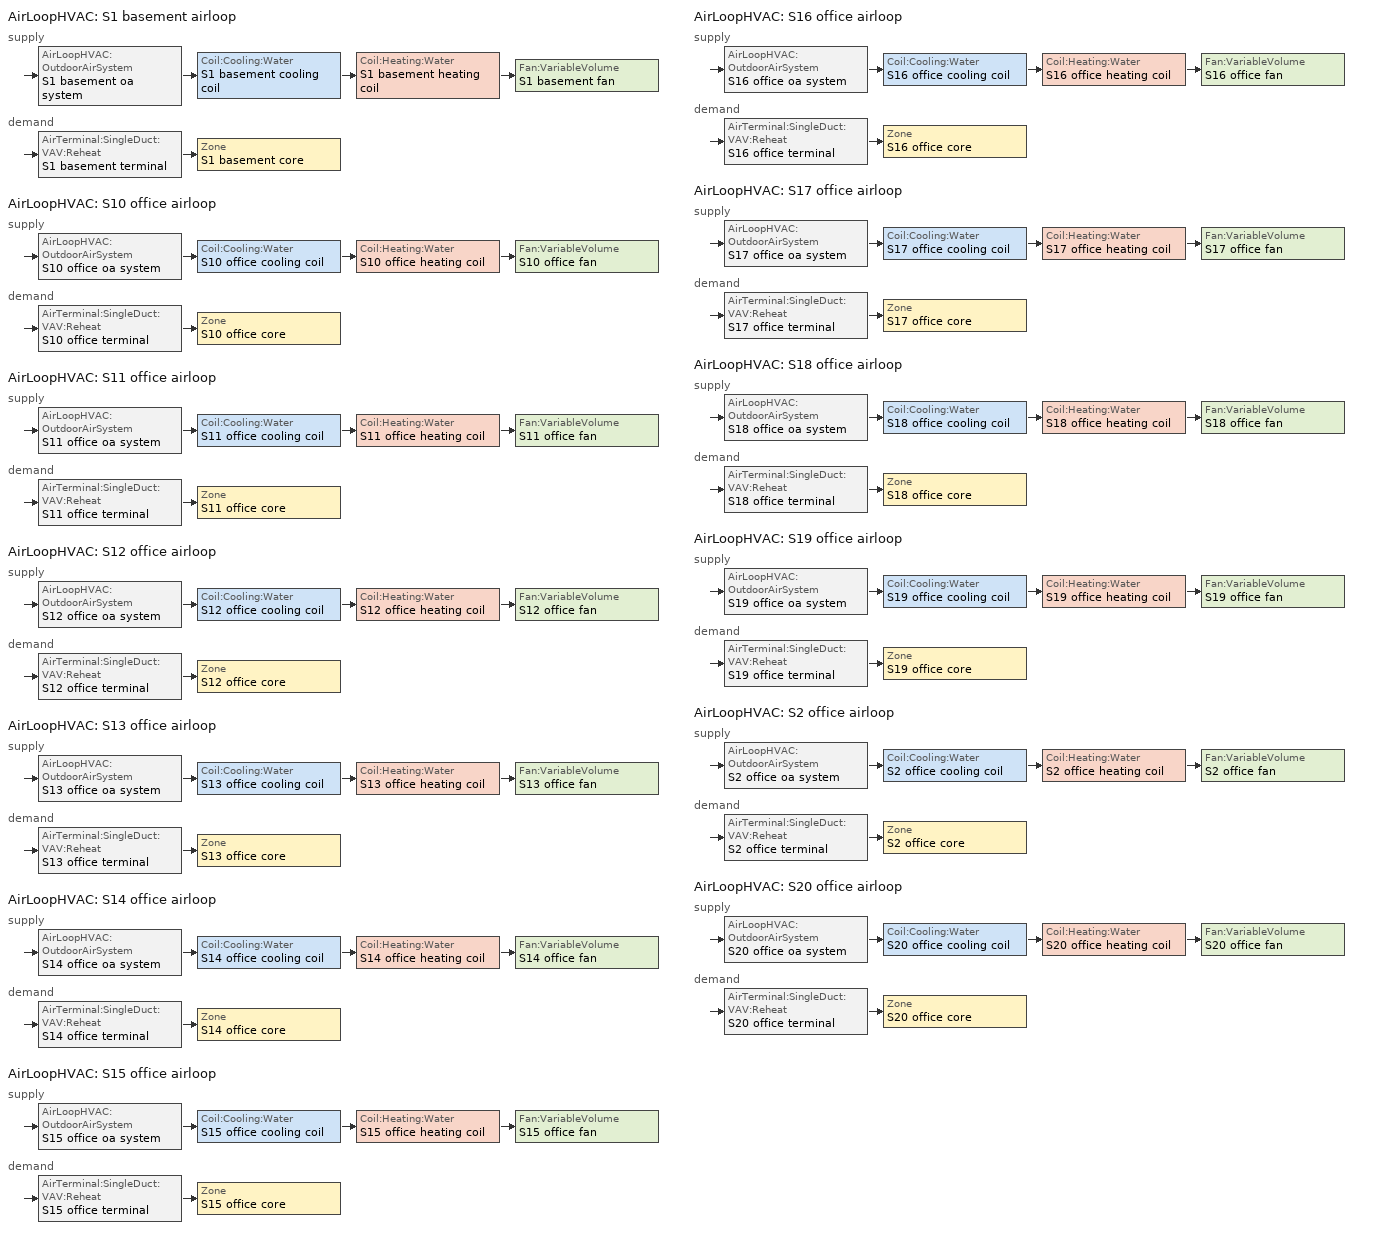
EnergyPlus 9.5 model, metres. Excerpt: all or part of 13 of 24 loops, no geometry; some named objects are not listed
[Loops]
AirLoopHVAC 'S1 basement airloop'
 supply: AirLoopHVAC:OutdoorAirSystem 'S1 basement oa system' > Coil:Cooling:Water 'S1 basement cooling coil' > Coil:Heating:Water 'S1 basement heating coil' > Fan:VariableVolume 'S1 basement fan'
 demand: AirTerminal:SingleDuct:VAV:Reheat 'S1 basement terminal' > Zone 'S1 basement core'
AirLoopHVAC 'S10 office airloop'
 supply: AirLoopHVAC:OutdoorAirSystem 'S10 office oa system' > Coil:Cooling:Water 'S10 office cooling coil' > Coil:Heating:Water 'S10 office heating coil' > Fan:VariableVolume 'S10 office fan'
 demand: AirTerminal:SingleDuct:VAV:Reheat 'S10 office terminal' > Zone 'S10 office core'
AirLoopHVAC 'S11 office airloop'
 supply: AirLoopHVAC:OutdoorAirSystem 'S11 office oa system' > Coil:Cooling:Water 'S11 office cooling coil' > Coil:Heating:Water 'S11 office heating coil' > Fan:VariableVolume 'S11 office fan'
 demand: AirTerminal:SingleDuct:VAV:Reheat 'S11 office terminal' > Zone 'S11 office core'
AirLoopHVAC 'S12 office airloop'
 supply: AirLoopHVAC:OutdoorAirSystem 'S12 office oa system' > Coil:Cooling:Water 'S12 office cooling coil' > Coil:Heating:Water 'S12 office heating coil' > Fan:VariableVolume 'S12 office fan'
 demand: AirTerminal:SingleDuct:VAV:Reheat 'S12 office terminal' > Zone 'S12 office core'
AirLoopHVAC 'S13 office airloop'
 supply: AirLoopHVAC:OutdoorAirSystem 'S13 office oa system' > Coil:Cooling:Water 'S13 office cooling coil' > Coil:Heating:Water 'S13 office heating coil' > Fan:VariableVolume 'S13 office fan'
 demand: AirTerminal:SingleDuct:VAV:Reheat 'S13 office terminal' > Zone 'S13 office core'
AirLoopHVAC 'S14 office airloop'
 supply: AirLoopHVAC:OutdoorAirSystem 'S14 office oa system' > Coil:Cooling:Water 'S14 office cooling coil' > Coil:Heating:Water 'S14 office heating coil' > Fan:VariableVolume 'S14 office fan'
 demand: AirTerminal:SingleDuct:VAV:Reheat 'S14 office terminal' > Zone 'S14 office core'
AirLoopHVAC 'S15 office airloop'
 supply: AirLoopHVAC:OutdoorAirSystem 'S15 office oa system' > Coil:Cooling:Water 'S15 office cooling coil' > Coil:Heating:Water 'S15 office heating coil' > Fan:VariableVolume 'S15 office fan'
 demand: AirTerminal:SingleDuct:VAV:Reheat 'S15 office terminal' > Zone 'S15 office core'
AirLoopHVAC 'S16 office airloop'
 supply: AirLoopHVAC:OutdoorAirSystem 'S16 office oa system' > Coil:Cooling:Water 'S16 office cooling coil' > Coil:Heating:Water 'S16 office heating coil' > Fan:VariableVolume 'S16 office fan'
 demand: AirTerminal:SingleDuct:VAV:Reheat 'S16 office terminal' > Zone 'S16 office core'
AirLoopHVAC 'S17 office airloop'
 supply: AirLoopHVAC:OutdoorAirSystem 'S17 office oa system' > Coil:Cooling:Water 'S17 office cooling coil' > Coil:Heating:Water 'S17 office heating coil' > Fan:VariableVolume 'S17 office fan'
 demand: AirTerminal:SingleDuct:VAV:Reheat 'S17 office terminal' > Zone 'S17 office core'
AirLoopHVAC 'S18 office airloop'
 supply: AirLoopHVAC:OutdoorAirSystem 'S18 office oa system' > Coil:Cooling:Water 'S18 office cooling coil' > Coil:Heating:Water 'S18 office heating coil' > Fan:VariableVolume 'S18 office fan'
 demand: AirTerminal:SingleDuct:VAV:Reheat 'S18 office terminal' > Zone 'S18 office core'
AirLoopHVAC 'S19 office airloop'
 supply: AirLoopHVAC:OutdoorAirSystem 'S19 office oa system' > Coil:Cooling:Water 'S19 office cooling coil' > Coil:Heating:Water 'S19 office heating coil' > Fan:VariableVolume 'S19 office fan'
 demand: AirTerminal:SingleDuct:VAV:Reheat 'S19 office terminal' > Zone 'S19 office core'
AirLoopHVAC 'S2 office airloop'
 supply: AirLoopHVAC:OutdoorAirSystem 'S2 office oa system' > Coil:Cooling:Water 'S2 office cooling coil' > Coil:Heating:Water 'S2 office heating coil' > Fan:VariableVolume 'S2 office fan'
 demand: AirTerminal:SingleDuct:VAV:Reheat 'S2 office terminal' > Zone 'S2 office core'
AirLoopHVAC 'S20 office airloop'
 supply: AirLoopHVAC:OutdoorAirSystem 'S20 office oa system' > Coil:Cooling:Water 'S20 office cooling coil' > Coil:Heating:Water 'S20 office heating coil' > Fan:VariableVolume 'S20 office fan'
 demand: AirTerminal:SingleDuct:VAV:Reheat 'S20 office terminal' > Zone 'S20 office core'
[ZoneControl:Thermostat]
S1 basement core Thermostat: S1 basement core, S1 basement core Thermostat Schedule, ThermostatSetpoint:DualSetpoint, basement thermostat
S10 office core Thermostat: S10 office core, S10 office core Thermostat Schedule, ThermostatSetpoint:DualSetpoint, office thermostat 1
S11 office core Thermostat: S11 office core, S11 office core Thermostat Schedule, ThermostatSetpoint:DualSetpoint, office thermostat 11
S12 office core Thermostat: S12 office core, S12 office core Thermostat Schedule, ThermostatSetpoint:DualSetpoint, office thermostat 12
S13 office core Thermostat: S13 office core, S13 office core Thermostat Schedule, ThermostatSetpoint:DualSetpoint, office thermostat 13
S14 office core Thermostat: S14 office core, S14 office core Thermostat Schedule, ThermostatSetpoint:DualSetpoint, office thermostat
S15 office core Thermostat: S15 office core, S15 office core Thermostat Schedule, ThermostatSetpoint:DualSetpoint, office thermostat 14
S16 office core Thermostat: S16 office core, S16 office core Thermostat Schedule, ThermostatSetpoint:DualSetpoint, office thermostat 15
S17 office core Thermostat: S17 office core, S17 office core Thermostat Schedule, ThermostatSetpoint:DualSetpoint, office thermostat 16
S18 office core Thermostat: S18 office core, S18 office core Thermostat Schedule, ThermostatSetpoint:DualSetpoint, office thermostat 17
S19 office core Thermostat: S19 office core, S19 office core Thermostat Schedule, ThermostatSetpoint:DualSetpoint, office thermostat 18
S2 office core Thermostat: S2 office core, S2 office core Thermostat Schedule, ThermostatSetpoint:DualSetpoint, office thermostat 2
S20 office core Thermostat: S20 office core, S20 office core Thermostat Schedule, ThermostatSetpoint:DualSetpoint, office thermostat 10
[ThermostatSetpoint:DualSetpoint]
basement thermostat: basement heating year, basement cooling year
office thermostat 1; office thermostat 11; office thermostat 12; office thermostat 13; office thermostat; office thermostat 14; office thermostat 15; office thermostat 16; office thermostat 17; office thermostat 18; office thermostat 2; office thermostat 10: office heating year, office cooling year
[AirTerminal:SingleDuct:VAV:Reheat]
S1 basement terminal: basement hvac year, S1 basement terminal Damper Outlet, Node 429, Autosize, Constant, 0.3, , , Coil:Heating:Water, S1 basement hot water reheat coil, Autosize, 0, Node 417, 0.001, Normal, Autocalculate, Autocalculate, 35
S10 office terminal: office hvac year, S10 office terminal Damper Outlet, Node 231, Autosize, Constant, 0.3, , , Coil:Heating:Water, S10 office hot water reheat coil, Autosize, 0, Node 219, 0.001, Normal, Autocalculate, Autocalculate, 35
S11 office terminal: office hvac year, S11 office terminal Damper Outlet, Node 249, Autosize, Constant, 0.3, , , Coil:Heating:Water, S11 office hot water reheat coil, Autosize, 0, Node 237, 0.001, Normal, Autocalculate, Autocalculate, 35
S12 office terminal: office hvac year, S12 office terminal Damper Outlet, Node 267, Autosize, Constant, 0.3, , , Coil:Heating:Water, S12 office hot water reheat coil, Autosize, 0, Node 255, 0.001, Normal, Autocalculate, Autocalculate, 35
S13 office terminal: office hvac year, S13 office terminal Damper Outlet, Node 285, Autosize, Constant, 0.3, , , Coil:Heating:Water, S13 office hot water reheat coil, Autosize, 0, Node 273, 0.001, Normal, Autocalculate, Autocalculate, 35
S14 office terminal: office hvac year, S14 office terminal Damper Outlet, Node 303, Autosize, Constant, 0.3, , , Coil:Heating:Water, S14 office hot water reheat coil, Autosize, 0, Node 291, 0.001, Normal, Autocalculate, Autocalculate, 35
S15 office terminal: office hvac year, S15 office terminal Damper Outlet, Node 321, Autosize, Constant, 0.3, , , Coil:Heating:Water, S15 office hot water reheat coil, Autosize, 0, Node 309, 0.001, Normal, Autocalculate, Autocalculate, 35
S16 office terminal: office hvac year, S16 office terminal Damper Outlet, Node 339, Autosize, Constant, 0.3, , , Coil:Heating:Water, S16 office hot water reheat coil, Autosize, 0, Node 327, 0.001, Normal, Autocalculate, Autocalculate, 35
S17 office terminal: office hvac year, S17 office terminal Damper Outlet, Node 357, Autosize, Constant, 0.3, , , Coil:Heating:Water, S17 office hot water reheat coil, Autosize, 0, Node 345, 0.001, Normal, Autocalculate, Autocalculate, 35
S18 office terminal: office hvac year, S18 office terminal Damper Outlet, Node 375, Autosize, Constant, 0.3, , , Coil:Heating:Water, S18 office hot water reheat coil, Autosize, 0, Node 363, 0.001, Normal, Autocalculate, Autocalculate, 35
S19 office terminal: office hvac year, S19 office terminal Damper Outlet, Node 393, Autosize, Constant, 0.3, , , Coil:Heating:Water, S19 office hot water reheat coil, Autosize, 0, Node 381, 0.001, Normal, Autocalculate, Autocalculate, 35
S2 office terminal: office hvac year, S2 office terminal Damper Outlet, Node 87, Autosize, Constant, 0.3, , , Coil:Heating:Water, S2 office hot water reheat coil, Autosize, 0, Node 75, 0.001, Normal, Autocalculate, Autocalculate, 35
S20 office terminal: office hvac year, S20 office terminal Damper Outlet, Node 411, Autosize, Constant, 0.3, , , Coil:Heating:Water, S20 office hot water reheat coil, Autosize, 0, Node 399, 0.001, Normal, Autocalculate, Autocalculate, 35
[Coil:Heating:Water]
S1 basement heating coil: basement hvac year, Autosize, Autosize, Node 418, Node 419, Node 425, Node 426, UFactorTimesAreaAndDesignWaterFlowRate, Autosize, 82.22, 16.6, 60, 32.2, 0.5
S10 office heating coil: office hvac year, Autosize, Autosize, Node 220, Node 221, Node 227, Node 228, UFactorTimesAreaAndDesignWaterFlowRate, Autosize, 82.22, 16.6, 60, 32.2, 0.5
S11 office heating coil: office hvac year, Autosize, Autosize, Node 238, Node 239, Node 245, Node 246, UFactorTimesAreaAndDesignWaterFlowRate, Autosize, 82.22, 16.6, 60, 32.2, 0.5
S12 office heating coil: office hvac year, Autosize, Autosize, Node 256, Node 257, Node 263, Node 264, UFactorTimesAreaAndDesignWaterFlowRate, Autosize, 82.22, 16.6, 60, 32.2, 0.5
S13 office heating coil: office hvac year, Autosize, Autosize, Node 274, Node 275, Node 281, Node 282, UFactorTimesAreaAndDesignWaterFlowRate, Autosize, 82.22, 16.6, 60, 32.2, 0.5
S14 office heating coil: office hvac year, Autosize, Autosize, Node 292, Node 293, Node 299, Node 300, UFactorTimesAreaAndDesignWaterFlowRate, Autosize, 82.22, 16.6, 60, 32.2, 0.5
S15 office heating coil: office hvac year, Autosize, Autosize, Node 310, Node 311, Node 317, Node 318, UFactorTimesAreaAndDesignWaterFlowRate, Autosize, 82.22, 16.6, 60, 32.2, 0.5
S16 office heating coil: office hvac year, Autosize, Autosize, Node 328, Node 329, Node 335, Node 336, UFactorTimesAreaAndDesignWaterFlowRate, Autosize, 82.22, 16.6, 60, 32.2, 0.5
S17 office heating coil: office hvac year, Autosize, Autosize, Node 346, Node 347, Node 353, Node 354, UFactorTimesAreaAndDesignWaterFlowRate, Autosize, 82.22, 16.6, 60, 32.2, 0.5
S18 office heating coil: office hvac year, Autosize, Autosize, Node 364, Node 365, Node 371, Node 372, UFactorTimesAreaAndDesignWaterFlowRate, Autosize, 82.22, 16.6, 60, 32.2, 0.5
S19 office heating coil: office hvac year, Autosize, Autosize, Node 382, Node 383, Node 389, Node 390, UFactorTimesAreaAndDesignWaterFlowRate, Autosize, 82.22, 16.6, 60, 32.2, 0.5
S2 office heating coil: office hvac year, Autosize, Autosize, Node 76, Node 77, Node 83, Node 84, UFactorTimesAreaAndDesignWaterFlowRate, Autosize, 82.22, 16.6, 60, 32.2, 0.5
S20 office heating coil: office hvac year, Autosize, Autosize, Node 400, Node 401, Node 407, Node 408, UFactorTimesAreaAndDesignWaterFlowRate, Autosize, 82.22, 16.6, 60, 32.2, 0.5
[Zone equipment]
S1 basement core: S1 basement terminal
S10 office core: S10 office terminal
S11 office core: S11 office terminal
S12 office core: S12 office terminal
S13 office core: S13 office terminal
S14 office core: S14 office terminal
S15 office core: S15 office terminal
S16 office core: S16 office terminal
S17 office core: S17 office terminal
S18 office core: S18 office terminal
S19 office core: S19 office terminal
S2 office core: S2 office terminal
S20 office core: S20 office terminal
[Sizing:Zone]
S1 basement core: SupplyAirTemperature, 12.78, 11.11, SupplyAirTemperature, 35, 11.11, 0.0085, 0.008, basement design_oa, , , DesignDay, 0, 0.000762, 0, 0, DesignDay, 0, 0.002032, 0.141576, 0.3, S1 basement core Design Spec Zone Air Dist, No, NeutralSupplyAir, autosize, autosize
S10 office core: SupplyAirTemperature, 12.78, 11.11, SupplyAirTemperature, 35, 11.11, 0.0085, 0.008, office design_oa, , , DesignDay, 0, 0.000762, 0, 0, DesignDay, 0, 0.002032, 0.141576, 0.3, S10 office core Design Spec Zone Air Dist, No, NeutralSupplyAir, autosize, autosize
S11 office core: SupplyAirTemperature, 12.78, 11.11, SupplyAirTemperature, 35, 11.11, 0.0085, 0.008, office design_oa, , , DesignDay, 0, 0.000762, 0, 0, DesignDay, 0, 0.002032, 0.141576, 0.3, S11 office core Design Spec Zone Air Dist, No, NeutralSupplyAir, autosize, autosize
S12 office core: SupplyAirTemperature, 12.78, 11.11, SupplyAirTemperature, 35, 11.11, 0.0085, 0.008, office design_oa, , , DesignDay, 0, 0.000762, 0, 0, DesignDay, 0, 0.002032, 0.141576, 0.3, S12 office core Design Spec Zone Air Dist, No, NeutralSupplyAir, autosize, autosize
S13 office core: SupplyAirTemperature, 12.78, 11.11, SupplyAirTemperature, 35, 11.11, 0.0085, 0.008, office design_oa, , , DesignDay, 0, 0.000762, 0, 0, DesignDay, 0, 0.002032, 0.141576, 0.3, S13 office core Design Spec Zone Air Dist, No, NeutralSupplyAir, autosize, autosize
S14 office core: SupplyAirTemperature, 12.78, 11.11, SupplyAirTemperature, 35, 11.11, 0.0085, 0.008, office design_oa, , , DesignDay, 0, 0.000762, 0, 0, DesignDay, 0, 0.002032, 0.141576, 0.3, S14 office core Design Spec Zone Air Dist, No, NeutralSupplyAir, autosize, autosize
S15 office core: SupplyAirTemperature, 12.78, 11.11, SupplyAirTemperature, 35, 11.11, 0.0085, 0.008, office design_oa, , , DesignDay, 0, 0.000762, 0, 0, DesignDay, 0, 0.002032, 0.141576, 0.3, S15 office core Design Spec Zone Air Dist, No, NeutralSupplyAir, autosize, autosize
S16 office core: SupplyAirTemperature, 12.78, 11.11, SupplyAirTemperature, 35, 11.11, 0.0085, 0.008, office design_oa, , , DesignDay, 0, 0.000762, 0, 0, DesignDay, 0, 0.002032, 0.141576, 0.3, S16 office core Design Spec Zone Air Dist, No, NeutralSupplyAir, autosize, autosize
S17 office core: SupplyAirTemperature, 12.78, 11.11, SupplyAirTemperature, 35, 11.11, 0.0085, 0.008, office design_oa, , , DesignDay, 0, 0.000762, 0, 0, DesignDay, 0, 0.002032, 0.141576, 0.3, S17 office core Design Spec Zone Air Dist, No, NeutralSupplyAir, autosize, autosize
S18 office core: SupplyAirTemperature, 12.78, 11.11, SupplyAirTemperature, 35, 11.11, 0.0085, 0.008, office design_oa, , , DesignDay, 0, 0.000762, 0, 0, DesignDay, 0, 0.002032, 0.141576, 0.3, S18 office core Design Spec Zone Air Dist, No, NeutralSupplyAir, autosize, autosize
S19 office core: SupplyAirTemperature, 12.78, 11.11, SupplyAirTemperature, 35, 11.11, 0.0085, 0.008, office design_oa, , , DesignDay, 0, 0.000762, 0, 0, DesignDay, 0, 0.002032, 0.141576, 0.3, S19 office core Design Spec Zone Air Dist, No, NeutralSupplyAir, autosize, autosize
S2 office core: SupplyAirTemperature, 12.78, 11.11, SupplyAirTemperature, 35, 11.11, 0.0085, 0.008, office design_oa, , , DesignDay, 0, 0.000762, 0, 0, DesignDay, 0, 0.002032, 0.141576, 0.3, S2 office core Design Spec Zone Air Dist, No, NeutralSupplyAir, autosize, autosize
S20 office core: SupplyAirTemperature, 12.78, 11.11, SupplyAirTemperature, 35, 11.11, 0.0085, 0.008, office design_oa, , , DesignDay, 0, 0.000762, 0, 0, DesignDay, 0, 0.002032, 0.141576, 0.3, S20 office core Design Spec Zone Air Dist, No, NeutralSupplyAir, autosize, autosize
[DesignSpecification:ZoneAirDistribution]
S1 basement core Design Spec Zone Air Dist; S10 office core Design Spec Zone Air Dist; S11 office core Design Spec Zone Air Dist; S12 office core Design Spec Zone Air Dist; S13 office core Design Spec Zone Air Dist; S14 office core Design Spec Zone Air Dist; S15 office core Design Spec Zone Air Dist; S16 office core Design Spec Zone Air Dist; S17 office core Design Spec Zone Air Dist; S18 office core Design Spec Zone Air Dist; S19 office core Design Spec Zone Air Dist; S2 office core Design Spec Zone Air Dist; S20 office core Design Spec Zone Air Dist: 1, 1
[Controller:MechanicalVentilation]
Controller Mechanical Ventilation 20: basement oa control year, No, ZoneSum, , S1 basement core, basement design_oa, S1 basement core Design Spec Zone Air Dist
Controller Mechanical Ventilation 9: office oa control year, No, ZoneSum, , S10 office core, office design_oa, S10 office core Design Spec Zone Air Dist
Controller Mechanical Ventilation 10: office oa control year, No, ZoneSum, , S11 office core, office design_oa, S11 office core Design Spec Zone Air Dist
Controller Mechanical Ventilation 11: office oa control year, No, ZoneSum, , S12 office core, office design_oa, S12 office core Design Spec Zone Air Dist
Controller Mechanical Ventilation 12: office oa control year, No, ZoneSum, , S13 office core, office design_oa, S13 office core Design Spec Zone Air Dist
Controller Mechanical Ventilation 13: office oa control year, No, ZoneSum, , S14 office core, office design_oa, S14 office core Design Spec Zone Air Dist
Controller Mechanical Ventilation 14: office oa control year, No, ZoneSum, , S15 office core, office design_oa, S15 office core Design Spec Zone Air Dist
Controller Mechanical Ventilation 15: office oa control year, No, ZoneSum, , S16 office core, office design_oa, S16 office core Design Spec Zone Air Dist
Controller Mechanical Ventilation 16: office oa control year, No, ZoneSum, , S17 office core, office design_oa, S17 office core Design Spec Zone Air Dist
Controller Mechanical Ventilation 17: office oa control year, No, ZoneSum, , S18 office core, office design_oa, S18 office core Design Spec Zone Air Dist
Controller Mechanical Ventilation 18: office oa control year, No, ZoneSum, , S19 office core, office design_oa, S19 office core Design Spec Zone Air Dist
Controller Mechanical Ventilation 1: office oa control year, No, ZoneSum, , S2 office core, office design_oa, S2 office core Design Spec Zone Air Dist
Controller Mechanical Ventilation 19: office oa control year, No, ZoneSum, , S20 office core, office design_oa, S20 office core Design Spec Zone Air Dist
[DesignSpecification:OutdoorAir]
basement design_oa; office design_oa: maximum, 0.00707921, 0.000762, 0, 0
[AirLoopHVAC]
S1 basement airloop: S1 basement airloop Controllers, Air Loop HVAC 1 AvailabilityManagerAssignmentList 19, AutoSize, S1 basement airloop Supply Branches, , Node 413, Node 416, S1 basement airloop Demand Inlet Nodes, S1 basement airloop Supply Outlet Nodes
S10 office airloop: S10 office airloop Controllers, Air Loop HVAC 1 AvailabilityManagerAssignmentList 8, AutoSize, S10 office airloop Supply Branches, , Node 215, Node 218, S10 office airloop Demand Inlet Nodes, S10 office airloop Supply Outlet Nodes
S11 office airloop: S11 office airloop Controllers, Air Loop HVAC 1 AvailabilityManagerAssignmentList 9, AutoSize, S11 office airloop Supply Branches, , Node 233, Node 236, S11 office airloop Demand Inlet Nodes, S11 office airloop Supply Outlet Nodes
S12 office airloop: S12 office airloop Controllers, Air Loop HVAC 1 AvailabilityManagerAssignmentList 10, AutoSize, S12 office airloop Supply Branches, , Node 251, Node 254, S12 office airloop Demand Inlet Nodes, S12 office airloop Supply Outlet Nodes
S13 office airloop: S13 office airloop Controllers, Air Loop HVAC 1 AvailabilityManagerAssignmentList 11, AutoSize, S13 office airloop Supply Branches, , Node 269, Node 272, S13 office airloop Demand Inlet Nodes, S13 office airloop Supply Outlet Nodes
S14 office airloop: S14 office airloop Controllers, Air Loop HVAC 1 AvailabilityManagerAssignmentList 12, AutoSize, S14 office airloop Supply Branches, , Node 287, Node 290, S14 office airloop Demand Inlet Nodes, S14 office airloop Supply Outlet Nodes
S15 office airloop: S15 office airloop Controllers, Air Loop HVAC 1 AvailabilityManagerAssignmentList 13, AutoSize, S15 office airloop Supply Branches, , Node 305, Node 308, S15 office airloop Demand Inlet Nodes, S15 office airloop Supply Outlet Nodes
S16 office airloop: S16 office airloop Controllers, Air Loop HVAC 1 AvailabilityManagerAssignmentList 14, AutoSize, S16 office airloop Supply Branches, , Node 323, Node 326, S16 office airloop Demand Inlet Nodes, S16 office airloop Supply Outlet Nodes
S17 office airloop: S17 office airloop Controllers, Air Loop HVAC 1 AvailabilityManagerAssignmentList 15, AutoSize, S17 office airloop Supply Branches, , Node 341, Node 344, S17 office airloop Demand Inlet Nodes, S17 office airloop Supply Outlet Nodes
S18 office airloop: S18 office airloop Controllers, Air Loop HVAC 1 AvailabilityManagerAssignmentList 16, AutoSize, S18 office airloop Supply Branches, , Node 359, Node 362, S18 office airloop Demand Inlet Nodes, S18 office airloop Supply Outlet Nodes
S19 office airloop: S19 office airloop Controllers, Air Loop HVAC 1 AvailabilityManagerAssignmentList 17, AutoSize, S19 office airloop Supply Branches, , Node 377, Node 380, S19 office airloop Demand Inlet Nodes, S19 office airloop Supply Outlet Nodes
S2 office airloop: S2 office airloop Controllers, Air Loop HVAC 1 AvailabilityManagerAssignmentList, AutoSize, S2 office airloop Supply Branches, , Node 71, Node 74, S2 office airloop Demand Inlet Nodes, S2 office airloop Supply Outlet Nodes
S20 office airloop: S20 office airloop Controllers, Air Loop HVAC 1 AvailabilityManagerAssignmentList 18, AutoSize, S20 office airloop Supply Branches, , Node 395, Node 398, S20 office airloop Demand Inlet Nodes, S20 office airloop Supply Outlet Nodes
[Sizing:System]
S1 basement airloop; S10 office airloop; S11 office airloop; S12 office airloop; S13 office airloop; S14 office airloop; S15 office airloop; S16 office airloop; S17 office airloop; S18 office airloop; S19 office airloop; S2 office airloop; S20 office airloop: Sensible, Autosize, 0.3, 7, 0.005, 12.8, 0.008, 12.78, 12.78, NonCoincident, No, No, 0.008, 0.0085, DesignDay, 0, 0.00996765, 1, 3.94755e-05, DesignDay, 0, 0.00996765, 1, 1, 3.15882e-05, ZoneSum, 1, CoolingDesignCapacity, Autosize, 234.7, 1, HeatingDesignCapacity, Autosize, 157, 1, OnOff
[Controller:WaterCoil]
Controller Water Coil 59: Temperature, Reverse, Flow, Node 425, Node 420, Autosize, Autosize, 0
Controller Water Coil 58: Temperature, Normal, Flow, Node 426, Node 418, 0.0001, Autosize, 0
Controller Water Coil 26: Temperature, Reverse, Flow, Node 227, Node 222, Autosize, Autosize, 0
Controller Water Coil 25: Temperature, Normal, Flow, Node 228, Node 220, 0.0001, Autosize, 0
Controller Water Coil 29: Temperature, Reverse, Flow, Node 245, Node 240, Autosize, Autosize, 0
Controller Water Coil 28: Temperature, Normal, Flow, Node 246, Node 238, 0.0001, Autosize, 0
Controller Water Coil 32: Temperature, Reverse, Flow, Node 263, Node 258, Autosize, Autosize, 0
Controller Water Coil 31: Temperature, Normal, Flow, Node 264, Node 256, 0.0001, Autosize, 0
Controller Water Coil 35: Temperature, Reverse, Flow, Node 281, Node 276, Autosize, Autosize, 0
Controller Water Coil 34: Temperature, Normal, Flow, Node 282, Node 274, 0.0001, Autosize, 0
Controller Water Coil 38: Temperature, Reverse, Flow, Node 299, Node 294, Autosize, Autosize, 0
Controller Water Coil 37: Temperature, Normal, Flow, Node 300, Node 292, 0.0001, Autosize, 0
Controller Water Coil 41: Temperature, Reverse, Flow, Node 317, Node 312, Autosize, Autosize, 0
Controller Water Coil 40: Temperature, Normal, Flow, Node 318, Node 310, 0.0001, Autosize, 0
Controller Water Coil 44: Temperature, Reverse, Flow, Node 335, Node 330, Autosize, Autosize, 0
Controller Water Coil 43: Temperature, Normal, Flow, Node 336, Node 328, 0.0001, Autosize, 0
Controller Water Coil 47: Temperature, Reverse, Flow, Node 353, Node 348, Autosize, Autosize, 0
Controller Water Coil 46: Temperature, Normal, Flow, Node 354, Node 346, 0.0001, Autosize, 0
Controller Water Coil 50: Temperature, Reverse, Flow, Node 371, Node 366, Autosize, Autosize, 0
Controller Water Coil 49: Temperature, Normal, Flow, Node 372, Node 364, 0.0001, Autosize, 0
Controller Water Coil 53: Temperature, Reverse, Flow, Node 389, Node 384, Autosize, Autosize, 0
Controller Water Coil 52: Temperature, Normal, Flow, Node 390, Node 382, 0.0001, Autosize, 0
Controller Water Coil 2: Temperature, Reverse, Flow, Node 83, Node 78, Autosize, Autosize, 0
Controller Water Coil 1: Temperature, Normal, Flow, Node 84, Node 76, 0.0001, Autosize, 0
Controller Water Coil 56: Temperature, Reverse, Flow, Node 407, Node 402, Autosize, Autosize, 0
Controller Water Coil 55: Temperature, Normal, Flow, Node 408, Node 400, 0.0001, Autosize, 0
[AirLoopHVAC:OutdoorAirSystem]
S1 basement oa system: S1 basement oa system Controller List, S1 basement oa system Equipment List, S1 basement oa system Availability Manager List
S10 office oa system: S10 office oa system Controller List, S10 office oa system Equipment List, S10 office oa system Availability Manager List
S11 office oa system: S11 office oa system Controller List, S11 office oa system Equipment List, S11 office oa system Availability Manager List
S12 office oa system: S12 office oa system Controller List, S12 office oa system Equipment List, S12 office oa system Availability Manager List
S13 office oa system: S13 office oa system Controller List, S13 office oa system Equipment List, S13 office oa system Availability Manager List
S14 office oa system: S14 office oa system Controller List, S14 office oa system Equipment List, S14 office oa system Availability Manager List
S15 office oa system: S15 office oa system Controller List, S15 office oa system Equipment List, S15 office oa system Availability Manager List
S16 office oa system: S16 office oa system Controller List, S16 office oa system Equipment List, S16 office oa system Availability Manager List
S17 office oa system: S17 office oa system Controller List, S17 office oa system Equipment List, S17 office oa system Availability Manager List
S18 office oa system: S18 office oa system Controller List, S18 office oa system Equipment List, S18 office oa system Availability Manager List
S19 office oa system: S19 office oa system Controller List, S19 office oa system Equipment List, S19 office oa system Availability Manager List
S2 office oa system: S2 office oa system Controller List, S2 office oa system Equipment List, S2 office oa system Availability Manager List
S20 office oa system: S20 office oa system Controller List, S20 office oa system Equipment List, S20 office oa system Availability Manager List
[Controller:OutdoorAir]
S1 basement oa controller: Node 423, Node 413, Node 424, Node 422, Autosize, Autosize, DifferentialDryBulb, ModulateFlow, 20, 64000, , , -100, NoLockout, FixedMinimum, basement oa control year, , S1 basement max oa schedule, Controller Mechanical Ventilation 20, , No, , , Yes, BypassWhenWithinEconomizerLimits
S10 office oa controller: Node 225, Node 215, Node 226, Node 224, Autosize, Autosize, DifferentialDryBulb, ModulateFlow, 20, 64000, , , -100, NoLockout, FixedMinimum, office oa control year, , S10 office max oa schedule, Controller Mechanical Ventilation 9, , No, , , Yes, BypassWhenWithinEconomizerLimits
S11 office oa controller: Node 243, Node 233, Node 244, Node 242, Autosize, Autosize, DifferentialDryBulb, ModulateFlow, 20, 64000, , , -100, NoLockout, FixedMinimum, office oa control year, , S11 office max oa schedule, Controller Mechanical Ventilation 10, , No, , , Yes, BypassWhenWithinEconomizerLimits
S12 office oa controller: Node 261, Node 251, Node 262, Node 260, Autosize, Autosize, DifferentialDryBulb, ModulateFlow, 20, 64000, , , -100, NoLockout, FixedMinimum, office oa control year, , S12 office max oa schedule, Controller Mechanical Ventilation 11, , No, , , Yes, BypassWhenWithinEconomizerLimits
S13 office oa controller: Node 279, Node 269, Node 280, Node 278, Autosize, Autosize, DifferentialDryBulb, ModulateFlow, 20, 64000, , , -100, NoLockout, FixedMinimum, office oa control year, , S13 office max oa schedule, Controller Mechanical Ventilation 12, , No, , , Yes, BypassWhenWithinEconomizerLimits
S14 office oa controller: Node 297, Node 287, Node 298, Node 296, Autosize, Autosize, DifferentialDryBulb, ModulateFlow, 20, 64000, , , -100, NoLockout, FixedMinimum, office oa control year, , S14 office max oa schedule, Controller Mechanical Ventilation 13, , No, , , Yes, BypassWhenWithinEconomizerLimits
S15 office oa controller: Node 315, Node 305, Node 316, Node 314, Autosize, Autosize, DifferentialDryBulb, ModulateFlow, 20, 64000, , , -100, NoLockout, FixedMinimum, office oa control year, , S15 office max oa schedule, Controller Mechanical Ventilation 14, , No, , , Yes, BypassWhenWithinEconomizerLimits
S16 office oa controller: Node 333, Node 323, Node 334, Node 332, Autosize, Autosize, DifferentialDryBulb, ModulateFlow, 20, 64000, , , -100, NoLockout, FixedMinimum, office oa control year, , S16 office max oa schedule, Controller Mechanical Ventilation 15, , No, , , Yes, BypassWhenWithinEconomizerLimits
S17 office oa controller: Node 351, Node 341, Node 352, Node 350, Autosize, Autosize, DifferentialDryBulb, ModulateFlow, 20, 64000, , , -100, NoLockout, FixedMinimum, office oa control year, , S17 office max oa schedule, Controller Mechanical Ventilation 16, , No, , , Yes, BypassWhenWithinEconomizerLimits
S18 office oa controller: Node 369, Node 359, Node 370, Node 368, Autosize, Autosize, DifferentialDryBulb, ModulateFlow, 20, 64000, , , -100, NoLockout, FixedMinimum, office oa control year, , S18 office max oa schedule, Controller Mechanical Ventilation 17, , No, , , Yes, BypassWhenWithinEconomizerLimits
S19 office oa controller: Node 387, Node 377, Node 388, Node 386, Autosize, Autosize, DifferentialDryBulb, ModulateFlow, 20, 64000, , , -100, NoLockout, FixedMinimum, office oa control year, , S19 office max oa schedule, Controller Mechanical Ventilation 18, , No, , , Yes, BypassWhenWithinEconomizerLimits
S2 office oa controller: Node 81, Node 71, Node 82, Node 80, Autosize, Autosize, DifferentialDryBulb, ModulateFlow, 20, 64000, , , -100, NoLockout, FixedMinimum, office oa control year, , S2 office max oa schedule, Controller Mechanical Ventilation 1, , No, , , Yes, BypassWhenWithinEconomizerLimits
S20 office oa controller: Node 405, Node 395, Node 406, Node 404, Autosize, Autosize, DifferentialDryBulb, ModulateFlow, 20, 64000, , , -100, NoLockout, FixedMinimum, office oa control year, , S20 office max oa schedule, Controller Mechanical Ventilation 19, , No, , , Yes, BypassWhenWithinEconomizerLimits
[OutdoorAir:Mixer]
S1 basement oa system Outdoor Air Mixer: Node 424, Node 422, Node 423, Node 413
S10 office oa system Outdoor Air Mixer: Node 226, Node 224, Node 225, Node 215
S11 office oa system Outdoor Air Mixer: Node 244, Node 242, Node 243, Node 233
S12 office oa system Outdoor Air Mixer: Node 262, Node 260, Node 261, Node 251
S13 office oa system Outdoor Air Mixer: Node 280, Node 278, Node 279, Node 269
S14 office oa system Outdoor Air Mixer: Node 298, Node 296, Node 297, Node 287
S15 office oa system Outdoor Air Mixer: Node 316, Node 314, Node 315, Node 305
S16 office oa system Outdoor Air Mixer: Node 334, Node 332, Node 333, Node 323
S17 office oa system Outdoor Air Mixer: Node 352, Node 350, Node 351, Node 341
S18 office oa system Outdoor Air Mixer: Node 370, Node 368, Node 369, Node 359
S19 office oa system Outdoor Air Mixer: Node 388, Node 386, Node 387, Node 377
S2 office oa system Outdoor Air Mixer: Node 82, Node 80, Node 81, Node 71
S20 office oa system Outdoor Air Mixer: Node 406, Node 404, Node 405, Node 395
[SetpointManager:MixedAir]
S1 basement oa system SM_MA: Temperature, Node 414, Node 426, Node 414, Node 424
S1 basement cooling coil SM_MA: Temperature, Node 414, Node 426, Node 414, Node 425
S1 basement heating coil SM_MA: Temperature, Node 414, Node 426, Node 414, Node 426
S10 office oa system SM_MA: Temperature, Node 216, Node 228, Node 216, Node 226
S10 office cooling coil SM_MA: Temperature, Node 216, Node 228, Node 216, Node 227
S10 office heating coil SM_MA: Temperature, Node 216, Node 228, Node 216, Node 228
S11 office oa system SM_MA: Temperature, Node 234, Node 246, Node 234, Node 244
S11 office cooling coil SM_MA: Temperature, Node 234, Node 246, Node 234, Node 245
S11 office heating coil SM_MA: Temperature, Node 234, Node 246, Node 234, Node 246
S12 office oa system SM_MA: Temperature, Node 252, Node 264, Node 252, Node 262
S12 office cooling coil SM_MA: Temperature, Node 252, Node 264, Node 252, Node 263
S12 office heating coil SM_MA: Temperature, Node 252, Node 264, Node 252, Node 264
S13 office oa system SM_MA: Temperature, Node 270, Node 282, Node 270, Node 280
S13 office cooling coil SM_MA: Temperature, Node 270, Node 282, Node 270, Node 281
S13 office heating coil SM_MA: Temperature, Node 270, Node 282, Node 270, Node 282
S14 office oa system SM_MA: Temperature, Node 288, Node 300, Node 288, Node 298
S14 office cooling coil SM_MA: Temperature, Node 288, Node 300, Node 288, Node 299
S14 office heating coil SM_MA: Temperature, Node 288, Node 300, Node 288, Node 300
S15 office oa system SM_MA: Temperature, Node 306, Node 318, Node 306, Node 316
S15 office cooling coil SM_MA: Temperature, Node 306, Node 318, Node 306, Node 317
S15 office heating coil SM_MA: Temperature, Node 306, Node 318, Node 306, Node 318
S16 office oa system SM_MA: Temperature, Node 324, Node 336, Node 324, Node 334
S16 office cooling coil SM_MA: Temperature, Node 324, Node 336, Node 324, Node 335
S16 office heating coil SM_MA: Temperature, Node 324, Node 336, Node 324, Node 336
S17 office oa system SM_MA: Temperature, Node 342, Node 354, Node 342, Node 352
S17 office cooling coil SM_MA: Temperature, Node 342, Node 354, Node 342, Node 353
S17 office heating coil SM_MA: Temperature, Node 342, Node 354, Node 342, Node 354
S18 office oa system SM_MA: Temperature, Node 360, Node 372, Node 360, Node 370
S18 office cooling coil SM_MA: Temperature, Node 360, Node 372, Node 360, Node 371
S18 office heating coil SM_MA: Temperature, Node 360, Node 372, Node 360, Node 372
S19 office oa system SM_MA: Temperature, Node 378, Node 390, Node 378, Node 388
S19 office cooling coil SM_MA: Temperature, Node 378, Node 390, Node 378, Node 389
S19 office heating coil SM_MA: Temperature, Node 378, Node 390, Node 378, Node 390
S2 office oa system SM_MA: Temperature, Node 72, Node 84, Node 72, Node 82
S2 office cooling coil SM_MA: Temperature, Node 72, Node 84, Node 72, Node 83
S2 office heating coil SM_MA: Temperature, Node 72, Node 84, Node 72, Node 84
S20 office oa system SM_MA: Temperature, Node 396, Node 408, Node 396, Node 406
S20 office cooling coil SM_MA: Temperature, Node 396, Node 408, Node 396, Node 407
S20 office heating coil SM_MA: Temperature, Node 396, Node 408, Node 396, Node 408
[Coil:Cooling:Water]
S1 basement cooling coil: basement hvac year, Autosize, Autosize, Autosize, Autosize, Autosize, Autosize, Autosize, Node 420, Node 421, Node 424, Node 425, SimpleAnalysis, CrossFlow
S10 office cooling coil: office hvac year, Autosize, Autosize, Autosize, Autosize, Autosize, Autosize, Autosize, Node 222, Node 223, Node 226, Node 227, SimpleAnalysis, CrossFlow
S11 office cooling coil: office hvac year, Autosize, Autosize, Autosize, Autosize, Autosize, Autosize, Autosize, Node 240, Node 241, Node 244, Node 245, SimpleAnalysis, CrossFlow
S12 office cooling coil: office hvac year, Autosize, Autosize, Autosize, Autosize, Autosize, Autosize, Autosize, Node 258, Node 259, Node 262, Node 263, SimpleAnalysis, CrossFlow
S13 office cooling coil: office hvac year, Autosize, Autosize, Autosize, Autosize, Autosize, Autosize, Autosize, Node 276, Node 277, Node 280, Node 281, SimpleAnalysis, CrossFlow
S14 office cooling coil: office hvac year, Autosize, Autosize, Autosize, Autosize, Autosize, Autosize, Autosize, Node 294, Node 295, Node 298, Node 299, SimpleAnalysis, CrossFlow
S15 office cooling coil: office hvac year, Autosize, Autosize, Autosize, Autosize, Autosize, Autosize, Autosize, Node 312, Node 313, Node 316, Node 317, SimpleAnalysis, CrossFlow
S16 office cooling coil: office hvac year, Autosize, Autosize, Autosize, Autosize, Autosize, Autosize, Autosize, Node 330, Node 331, Node 334, Node 335, SimpleAnalysis, CrossFlow
S17 office cooling coil: office hvac year, Autosize, Autosize, Autosize, Autosize, Autosize, Autosize, Autosize, Node 348, Node 349, Node 352, Node 353, SimpleAnalysis, CrossFlow
S18 office cooling coil: office hvac year, Autosize, Autosize, Autosize, Autosize, Autosize, Autosize, Autosize, Node 366, Node 367, Node 370, Node 371, SimpleAnalysis, CrossFlow
S19 office cooling coil: office hvac year, Autosize, Autosize, Autosize, Autosize, Autosize, Autosize, Autosize, Node 384, Node 385, Node 388, Node 389, SimpleAnalysis, CrossFlow
S2 office cooling coil: office hvac year, Autosize, Autosize, Autosize, Autosize, Autosize, Autosize, Autosize, Node 78, Node 79, Node 82, Node 83, SimpleAnalysis, CrossFlow
S20 office cooling coil: office hvac year, Autosize, Autosize, Autosize, Autosize, Autosize, Autosize, Autosize, Node 402, Node 403, Node 406, Node 407, SimpleAnalysis, CrossFlow
[Fan:VariableVolume]
S1 basement fan: basement hvac year, 0.6045, 1017, AutoSize, FixedFlowRate, 0, 0, 0.93, 1, 0.0407599, 0.088045, -0.0729261, 0.94374, 0, Node 426, Node 414, General
S10 office fan: office hvac year, 0.6045, 1017, AutoSize, FixedFlowRate, 0, 0, 0.93, 1, 0.0407599, 0.088045, -0.0729261, 0.94374, 0, Node 228, Node 216, General
S11 office fan: office hvac year, 0.6045, 1017, AutoSize, FixedFlowRate, 0, 0, 0.93, 1, 0.0407599, 0.088045, -0.0729261, 0.94374, 0, Node 246, Node 234, General
S12 office fan: office hvac year, 0.6045, 1017, AutoSize, FixedFlowRate, 0, 0, 0.93, 1, 0.0407599, 0.088045, -0.0729261, 0.94374, 0, Node 264, Node 252, General
S13 office fan: office hvac year, 0.6045, 1017, AutoSize, FixedFlowRate, 0, 0, 0.93, 1, 0.0407599, 0.088045, -0.0729261, 0.94374, 0, Node 282, Node 270, General
S14 office fan: office hvac year, 0.6045, 1017, AutoSize, FixedFlowRate, 0, 0, 0.93, 1, 0.0407599, 0.088045, -0.0729261, 0.94374, 0, Node 300, Node 288, General
S15 office fan: office hvac year, 0.6045, 1017, AutoSize, FixedFlowRate, 0, 0, 0.93, 1, 0.0407599, 0.088045, -0.0729261, 0.94374, 0, Node 318, Node 306, General
S16 office fan: office hvac year, 0.6045, 1017, AutoSize, FixedFlowRate, 0, 0, 0.93, 1, 0.0407599, 0.088045, -0.0729261, 0.94374, 0, Node 336, Node 324, General
S17 office fan: office hvac year, 0.6045, 1017, AutoSize, FixedFlowRate, 0, 0, 0.93, 1, 0.0407599, 0.088045, -0.0729261, 0.94374, 0, Node 354, Node 342, General
S18 office fan: office hvac year, 0.6045, 1017, AutoSize, FixedFlowRate, 0, 0, 0.93, 1, 0.0407599, 0.088045, -0.0729261, 0.94374, 0, Node 372, Node 360, General
S19 office fan: office hvac year, 0.6045, 1017, AutoSize, FixedFlowRate, 0, 0, 0.93, 1, 0.0407599, 0.088045, -0.0729261, 0.94374, 0, Node 390, Node 378, General
S2 office fan: office hvac year, 0.6045, 1017, AutoSize, FixedFlowRate, 0, 0, 0.93, 1, 0.0407599, 0.088045, -0.0729261, 0.94374, 0, Node 84, Node 72, General
S20 office fan: office hvac year, 0.6045, 1017, AutoSize, FixedFlowRate, 0, 0, 0.93, 1, 0.0407599, 0.088045, -0.0729261, 0.94374, 0, Node 408, Node 396, General
[SetpointManager:Scheduled]
S1 basement deck temp setpoint manager: Temperature, water heating coil deck temp 19, Node 414
S10 office deck temp setpoint manager: Temperature, water heating coil deck temp 8, Node 216
S11 office deck temp setpoint manager: Temperature, water heating coil deck temp 9, Node 234
S12 office deck temp setpoint manager: Temperature, water heating coil deck temp 10, Node 252
S13 office deck temp setpoint manager: Temperature, water heating coil deck temp 11, Node 270
S14 office deck temp setpoint manager: Temperature, water heating coil deck temp 12, Node 288
S15 office deck temp setpoint manager: Temperature, water heating coil deck temp 13, Node 306
S16 office deck temp setpoint manager: Temperature, water heating coil deck temp 14, Node 324
S17 office deck temp setpoint manager: Temperature, water heating coil deck temp 15, Node 342
S18 office deck temp setpoint manager: Temperature, water heating coil deck temp 16, Node 360
S19 office deck temp setpoint manager: Temperature, water heating coil deck temp 17, Node 378
S2 office deck temp setpoint manager: Temperature, water heating coil deck temp, Node 72
S20 office deck temp setpoint manager: Temperature, water heating coil deck temp 18, Node 396
[Schedule:Compact]
S1 basement core Thermostat Schedule: S1 basement core Thermostat Schedule Type Limits, Through: 12/31, For: AllDays, Until: 24:00, 4
S10 office core Thermostat Schedule: S10 office core Thermostat Schedule Type Limits, Through: 12/31, For: AllDays, Until: 24:00, 4
S11 office core Thermostat Schedule: S11 office core Thermostat Schedule Type Limits, Through: 12/31, For: AllDays, Until: 24:00, 4
S12 office core Thermostat Schedule: S12 office core Thermostat Schedule Type Limits, Through: 12/31, For: AllDays, Until: 24:00, 4
S13 office core Thermostat Schedule: S13 office core Thermostat Schedule Type Limits, Through: 12/31, For: AllDays, Until: 24:00, 4
S14 office core Thermostat Schedule: S14 office core Thermostat Schedule Type Limits, Through: 12/31, For: AllDays, Until: 24:00, 4
S15 office core Thermostat Schedule: S15 office core Thermostat Schedule Type Limits, Through: 12/31, For: AllDays, Until: 24:00, 4
S16 office core Thermostat Schedule: S16 office core Thermostat Schedule Type Limits, Through: 12/31, For: AllDays, Until: 24:00, 4
S17 office core Thermostat Schedule: S17 office core Thermostat Schedule Type Limits, Through: 12/31, For: AllDays, Until: 24:00, 4
S18 office core Thermostat Schedule: S18 office core Thermostat Schedule Type Limits, Through: 12/31, For: AllDays, Until: 24:00, 4
S19 office core Thermostat Schedule: S19 office core Thermostat Schedule Type Limits, Through: 12/31, For: AllDays, Until: 24:00, 4
S2 office core Thermostat Schedule: S2 office core Thermostat Schedule Type Limits, Through: 12/31, For: AllDays, Until: 24:00, 4
S20 office core Thermostat Schedule: S20 office core Thermostat Schedule Type Limits, Through: 12/31, For: AllDays, Until: 24:00, 4
[Schedule:Year]
basement heating year: temp_setpoint, basement heating week 0, 1, 1, 12, 31
basement cooling year: temp_setpoint, basement cooling week 0, 1, 1, 12, 31
basement hvac year: on_off, basement hvac week 0, 1, 1, 12, 31
basement oa control year: on_off, basement oa control week 0, 1, 1, 12, 31
office heating year: temp_setpoint, office heating week 0, 1, 1, 12, 31
office cooling year: temp_setpoint, office cooling week 0, 1, 1, 12, 31
office hvac year: on_off, office hvac week 0, 1, 1, 12, 31
office oa control year: on_off, office oa control week 0, 1, 1, 12, 31
[Schedule:Week:Daily]
basement heating week 0: basement heating week 0 Sunday, basement heating week 0 Wednesday, basement heating week 0 Wednesday, basement heating week 0 Wednesday, basement heating week 0 Thursday, basement heating week 0 Friday, basement heating week 0 Saturday, basement heating week 0 Holiday, basement heating week 0 Summer design, basement heating week 0 Winter design, basement heating week 0 Holiday, basement heating week 0 Holiday
basement cooling week 0: basement cooling week 0 Sunday, basement cooling week 0 Wednesday, basement cooling week 0 Wednesday, basement cooling week 0 Wednesday, basement cooling week 0 Thursday, basement cooling week 0 Friday, basement cooling week 0 Saturday, basement cooling week 0 Holiday, basement cooling week 0 Summer design, basement cooling week 0 Winter design, basement cooling week 0 Holiday, basement cooling week 0 Holiday
basement hvac week 0: basement hvac week 0 Sunday, basement hvac week 0 Wednesday, basement hvac week 0 Wednesday, basement hvac week 0 Wednesday, basement hvac week 0 Thursday, basement hvac week 0 Friday, basement hvac week 0 Saturday, basement hvac week 0 Holiday, basement hvac week 0 Summer design, basement hvac week 0 Winter design, basement hvac week 0 Holiday, basement hvac week 0 Holiday
basement oa control week 0: basement oa control week 0 Sunday, basement oa control week 0 Wednesday, basement oa control week 0 Wednesday, basement oa control week 0 Wednesday, basement oa control week 0 Thursday, basement oa control week 0 Friday, basement oa control week 0 Saturday, basement oa control week 0 Holiday, basement oa control week 0 Summer design, basement oa control week 0 Winter design, basement oa control week 0 Holiday, basement oa control week 0 Holiday
office heating week 0: office heating week 0 Sunday, office heating week 0 Wednesday, office heating week 0 Wednesday, office heating week 0 Wednesday, office heating week 0 Thursday, office heating week 0 Friday, office heating week 0 Saturday, office heating week 0 Holiday, office heating week 0 Summer design, office heating week 0 Winter design, office heating week 0 Holiday, office heating week 0 Holiday
office cooling week 0: office cooling week 0 Sunday, office cooling week 0 Wednesday, office cooling week 0 Wednesday, office cooling week 0 Wednesday, office cooling week 0 Thursday, office cooling week 0 Friday, office cooling week 0 Saturday, office cooling week 0 Holiday, office cooling week 0 Summer design, office cooling week 0 Winter design, office cooling week 0 Holiday, office cooling week 0 Holiday
office hvac week 0: office hvac week 0 Sunday, office hvac week 0 Wednesday, office hvac week 0 Wednesday, office hvac week 0 Wednesday, office hvac week 0 Thursday, office hvac week 0 Friday, office hvac week 0 Saturday, office hvac week 0 Holiday, office hvac week 0 Summer design, office hvac week 0 Winter design, office hvac week 0 Holiday, office hvac week 0 Holiday
office oa control week 0: office oa control week 0 Sunday, office oa control week 0 Wednesday, office oa control week 0 Wednesday, office oa control week 0 Wednesday, office oa control week 0 Thursday, office oa control week 0 Friday, office oa control week 0 Saturday, office oa control week 0 Holiday, office oa control week 0 Summer design, office oa control week 0 Winter design, office oa control week 0 Holiday, office oa control week 0 Holiday
[Schedule:Day:Interval]
basement heating week 0 Sunday; basement heating week 0 Holiday; basement heating week 0 Summer design; office heating week 0 Sunday; office heating week 0 Holiday; office heating week 0 Summer design: temp_setpoint, No, 01:00, 15.6, 02:00, 15.6, 03:00, 15.6, 04:00, 15.6, 05:00, 15.6, 06:00, 15.6, 07:00, 15.6, 08:00, 15.6, 09:00, 15.6, 10:00, 15.6, 11:00, 15.6, 12:00, 15.6, 13:00, 15.6, 14:00, 15.6, 15:00, 15.6, 16:00, 15.6, 17:00, 15.6, 18:00, 15.6, 19:00, 15.6, 20:00, 15.6, 21:00, 15.6, 22:00, 15.6, 23:00, 15.6, 24:00, 15.6
basement heating week 0 Wednesday; basement heating week 0 Thursday; basement heating week 0 Friday; office heating week 0 Wednesday; office heating week 0 Thursday; office heating week 0 Friday: temp_setpoint, No, 01:00, 15.6, 02:00, 15.6, 03:00, 15.6, 04:00, 15.6, 05:00, 15.6, 06:00, 15.6, 07:00, 21, 08:00, 21, 09:00, 21, 10:00, 21, 11:00, 21, 12:00, 21, 13:00, 21, 14:00, 21, 15:00, 21, 16:00, 21, 17:00, 21, 18:00, 21, 19:00, 21, 20:00, 21, 21:00, 21, 22:00, 21, 23:00, 15.6, 24:00, 15.6
basement heating week 0 Saturday; office heating week 0 Saturday: temp_setpoint, No, 01:00, 15.6, 02:00, 15.6, 03:00, 15.6, 04:00, 15.6, 05:00, 15.6, 06:00, 15.6, 07:00, 21, 08:00, 21, 09:00, 21, 10:00, 21, 11:00, 21, 12:00, 21, 13:00, 21, 14:00, 21, 15:00, 21, 16:00, 21, 17:00, 21, 18:00, 21, 19:00, 15.6, 20:00, 15.6, 21:00, 15.6, 22:00, 15.6, 23:00, 15.6, 24:00, 15.6
basement heating week 0 Winter design; office heating week 0 Winter design: temp_setpoint, No, 01:00, 21, 02:00, 21, 03:00, 21, 04:00, 21, 05:00, 21, 06:00, 21, 07:00, 21, 08:00, 21, 09:00, 21, 10:00, 21, 11:00, 21, 12:00, 21, 13:00, 21, 14:00, 21, 15:00, 21, 16:00, 21, 17:00, 21, 18:00, 21, 19:00, 21, 20:00, 21, 21:00, 21, 22:00, 21, 23:00, 21, 24:00, 21
basement cooling week 0 Sunday; basement cooling week 0 Holiday; basement cooling week 0 Winter design; office cooling week 0 Sunday; office cooling week 0 Holiday; office cooling week 0 Winter design: temp_setpoint, No, 01:00, 26.7, 02:00, 26.7, 03:00, 26.7, 04:00, 26.7, 05:00, 26.7, 06:00, 26.7, 07:00, 26.7, 08:00, 26.7, 09:00, 26.7, 10:00, 26.7, 11:00, 26.7, 12:00, 26.7, 13:00, 26.7, 14:00, 26.7, 15:00, 26.7, 16:00, 26.7, 17:00, 26.7, 18:00, 26.7, 19:00, 26.7, 20:00, 26.7, 21:00, 26.7, 22:00, 26.7, 23:00, 26.7, 24:00, 26.7
basement cooling week 0 Wednesday; basement cooling week 0 Thursday; basement cooling week 0 Friday; basement cooling week 0 Summer design; office cooling week 0 Wednesday; office cooling week 0 Thursday; office cooling week 0 Friday; office cooling week 0 Summer design: temp_setpoint, No, 01:00, 26.7, 02:00, 26.7, 03:00, 26.7, 04:00, 26.7, 05:00, 26.7, 06:00, 26.7, 07:00, 24, 08:00, 24, 09:00, 24, 10:00, 24, 11:00, 24, 12:00, 24, 13:00, 24, 14:00, 24, 15:00, 24, 16:00, 24, 17:00, 24, 18:00, 24, 19:00, 24, 20:00, 24, 21:00, 24, 22:00, 24, 23:00, 26.7, 24:00, 26.7
basement cooling week 0 Saturday; office cooling week 0 Saturday: temp_setpoint, No, 01:00, 26.7, 02:00, 26.7, 03:00, 26.7, 04:00, 26.7, 05:00, 26.7, 06:00, 26.7, 07:00, 24, 08:00, 24, 09:00, 24, 10:00, 24, 11:00, 24, 12:00, 24, 13:00, 24, 14:00, 24, 15:00, 24, 16:00, 24, 17:00, 24, 18:00, 24, 19:00, 26.7, 20:00, 26.7, 21:00, 26.7, 22:00, 26.7, 23:00, 26.7, 24:00, 26.7
basement hvac week 0 Sunday; basement hvac week 0 Holiday; office hvac week 0 Sunday; office hvac week 0 Holiday: on_off, No, 01:00, 0, 02:00, 0, 03:00, 0, 04:00, 0, 05:00, 0, 06:00, 0, 07:00, 0, 08:00, 0, 09:00, 0, 10:00, 0, 11:00, 0, 12:00, 0, 13:00, 0, 14:00, 0, 15:00, 0, 16:00, 0, 17:00, 0, 18:00, 0, 19:00, 0, 20:00, 0, 21:00, 0, 22:00, 0, 23:00, 0, 24:00, 0
basement hvac week 0 Wednesday; basement hvac week 0 Thursday; basement hvac week 0 Friday; basement hvac week 0 Summer design; office hvac week 0 Wednesday; office hvac week 0 Thursday; office hvac week 0 Friday; office hvac week 0 Summer design: on_off, No, 01:00, 0, 02:00, 0, 03:00, 0, 04:00, 0, 05:00, 0, 06:00, 0, 07:00, 1, 08:00, 1, 09:00, 1, 10:00, 1, 11:00, 1, 12:00, 1, 13:00, 1, 14:00, 1, 15:00, 1, 16:00, 1, 17:00, 1, 18:00, 1, 19:00, 1, 20:00, 1, 21:00, 1, 22:00, 1, 23:00, 0, 24:00, 0
basement hvac week 0 Saturday; basement hvac week 0 Winter design; basement oa control week 0 Sunday; basement oa control week 0 Holiday; office hvac week 0 Saturday; office hvac week 0 Winter design; office oa control week 0 Sunday; office oa control week 0 Holiday: on_off, No, 01:00, 0, 02:00, 0, 03:00, 0, 04:00, 0, 05:00, 0, 06:00, 0, 07:00, 1, 08:00, 1, 09:00, 1, 10:00, 1, 11:00, 1, 12:00, 1, 13:00, 1, 14:00, 1, 15:00, 1, 16:00, 1, 17:00, 1, 18:00, 1, 19:00, 0, 20:00, 0, 21:00, 0, 22:00, 0, 23:00, 0, 24:00, 0
basement oa control week 0 Wednesday; basement oa control week 0 Thursday; basement oa control week 0 Friday; office oa control week 0 Wednesday; office oa control week 0 Thursday; office oa control week 0 Friday: on_off, No, 01:00, 0, 02:00, 0, 03:00, 0, 04:00, 0, 05:00, 0, 06:00, 0, 07:00, 1, 08:00, 1, 09:00, 1, 10:00, 1, 11:00, 1, 12:00, 1, 13:00, 1, 14:00, 1, 15:00, 1, 16:00, 1, 17:00, 1, 18:00, 1, 19:00, 1, 20:00, 1, 21:00, 1, 22:00, 1, 23:00, 1, 24:00, 1
basement oa control week 0 Saturday; office oa control week 0 Saturday: on_off, No, 01:00, 0, 02:00, 0, 03:00, 0, 04:00, 0, 05:00, 0, 06:00, 0, 07:00, 1, 08:00, 1, 09:00, 1, 10:00, 1, 11:00, 1, 12:00, 1, 13:00, 1, 14:00, 1, 15:00, 1, 16:00, 1, 17:00, 1, 18:00, 1, 19:00, 1, 20:00, 0, 21:00, 0, 22:00, 0, 23:00, 0, 24:00, 0
basement oa control week 0 Summer design; basement oa control week 0 Winter design; office oa control week 0 Summer design; office oa control week 0 Winter design: on_off, No, 01:00, 1, 02:00, 1, 03:00, 1, 04:00, 1, 05:00, 1, 06:00, 1, 07:00, 1, 08:00, 1, 09:00, 1, 10:00, 1, 11:00, 1, 12:00, 1, 13:00, 1, 14:00, 1, 15:00, 1, 16:00, 1, 17:00, 1, 18:00, 1, 19:00, 1, 20:00, 1, 21:00, 1, 22:00, 1, 23:00, 1, 24:00, 1
[Schedule:Constant]
S1 basement max oa schedule; S10 office max oa schedule; S11 office max oa schedule; S12 office max oa schedule; S13 office max oa schedule; S14 office max oa schedule; S15 office max oa schedule; S16 office max oa schedule; S17 office max oa schedule; S18 office max oa schedule; S19 office max oa schedule; S2 office max oa schedule; S20 office max oa schedule: fractional, 1
water heating coil deck temp; water heating coil deck temp 10; water heating coil deck temp 11; water heating coil deck temp 12; water heating coil deck temp 13; water heating coil deck temp 14; water heating coil deck temp 15; water heating coil deck temp 16; water heating coil deck temp 17; water heating coil deck temp 18; water heating coil deck temp 19; water heating coil deck temp 8; water heating coil deck temp 9: temp_setpoint, 12.78
